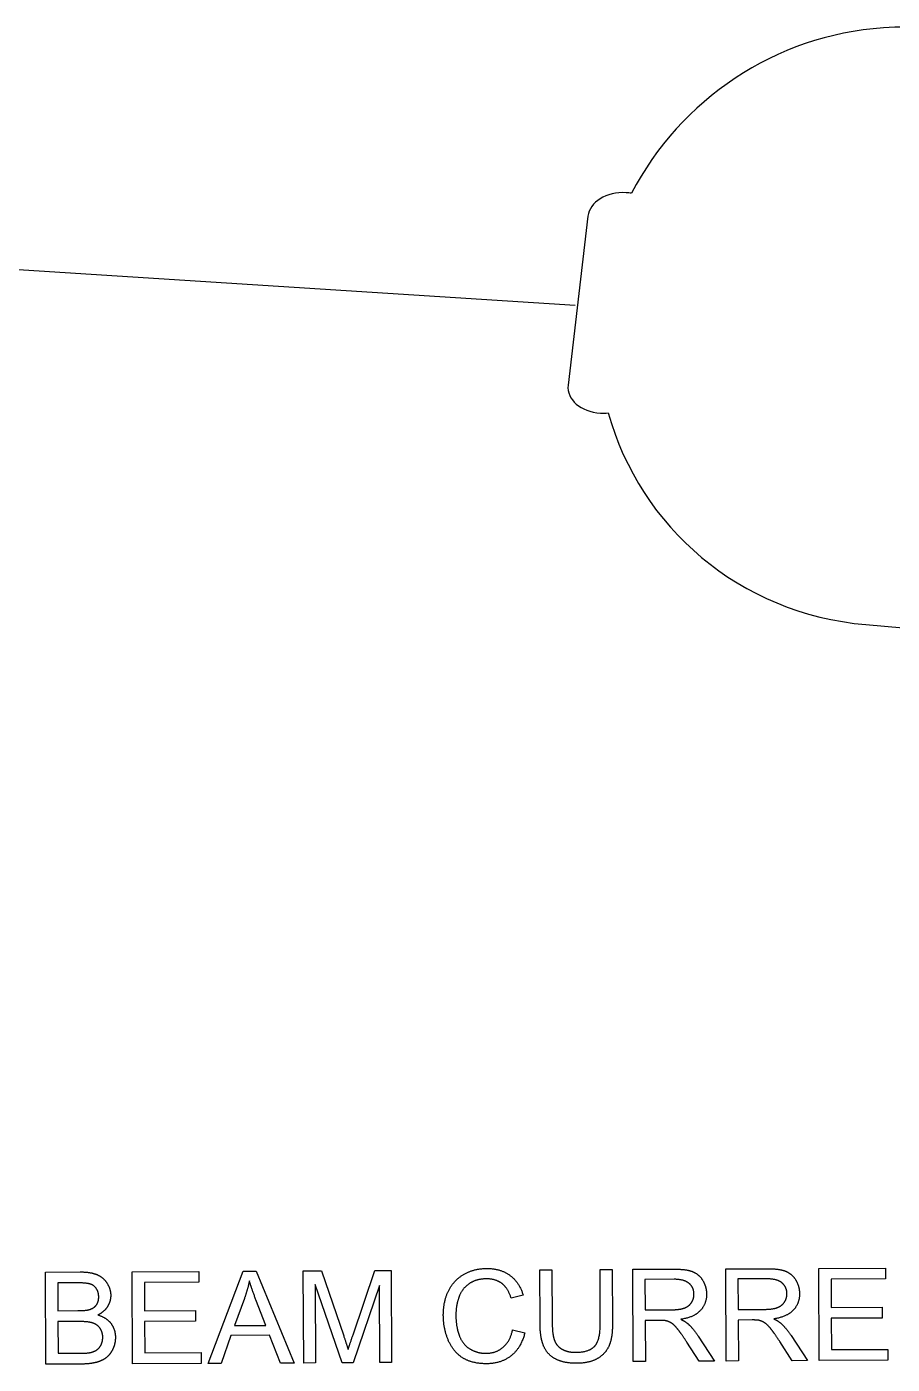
# Model space of a CAD drawing. Header units: millimetres. Extents: x 42 to 205, y 3 to 85.
# Drawn here: x 125.67 to 153.85, y 6.17 to 49.72 of the extents above; entities that cross this region are included whole.
import ezdxf

# ---------------------------------------------------------------- set-up
doc = ezdxf.new("R2010")
doc.units = ezdxf.units.MM
doc.layers.get('0').update_dxf_attribs({"linetype": 'CONTINUOUS'})

msp = doc.modelspace()

# ---------------------------------------------------------------- linework, layer by layer
for p, q in [((143.526, 40.635), (96.071, 43.673)), ((143.937, 43.545), (143.293, 38.047)), ((152.984, 30.251), (160.297, 29.622)), ((126.281, 9.168), (127.407, 9.174)), ((126.296, 6.168), (126.281, 9.168)), ((134.671, 9.208), (135.269, 9.211)), ((134.686, 6.208), (134.671, 9.208)), ((135.269, 9.211), (135.989, 7.09)), ((136.292, 7.128), (137, 9.219)), ((137, 9.219), (137.534, 9.222)), ((137.534, 9.222), (137.548, 6.222)), ((142.372, 9.245), (142.769, 9.246)), ((142.38, 7.511), (142.372, 9.245)), ((142.769, 9.246), (142.777, 7.515)), ((144.334, 9.254), (144.731, 9.256)), ((144.342, 7.523), (144.334, 9.254)), ((144.731, 9.256), (144.739, 7.522)), ((145.398, 9.259), (146.729, 9.265)), ((145.413, 6.259), (145.398, 9.259)), ((148.425, 9.273), (149.755, 9.28)), ((148.439, 6.273), (148.425, 9.273)), ((127.28, 8.819), (126.68, 8.816)), ((126.68, 8.816), (126.684, 7.909)), ((135.936, 6.214), (135.056, 8.764)), ((135.056, 8.764), (135.068, 6.21)), ((137.154, 8.731), (136.294, 6.216)), ((137.166, 6.22), (137.154, 8.731)), ((146.746, 8.934), (145.797, 8.929)), ((145.797, 8.929), (145.802, 7.937)), ((149.773, 8.948), (148.824, 8.944)), ((148.824, 8.944), (148.828, 7.951)), ((132.758, 8.311), (132.433, 7.429)), ((141.829, 8.419), (141.439, 8.325)), ((126.684, 7.909), (127.333, 7.913)), ((133.45, 7.434), (133.133, 8.263)), ((145.802, 7.937), (146.655, 7.941)), ((148.828, 7.951), (149.682, 7.955)), ((127.38, 7.559), (126.686, 7.555)), ((126.686, 7.555), (126.691, 6.524)), ((132.433, 7.429), (133.45, 7.434)), ((146.264, 7.595), (145.803, 7.593)), ((145.803, 7.593), (145.81, 6.261)), ((149.29, 7.61), (148.83, 7.607)), ((148.83, 7.607), (148.836, 6.275)), ((141.489, 7.292), (141.886, 7.194)), ((147.531, 7.086), (148.057, 6.272)), ((150.557, 7.1), (151.083, 6.286)), ((147.557, 6.269), (147.157, 6.891)), ((150.584, 6.284), (150.184, 6.906)), ((127.439, 6.174), (126.296, 6.168)), ((126.691, 6.524), (127.438, 6.528)), ((135.068, 6.21), (134.686, 6.208)), ((136.294, 6.216), (135.936, 6.214)), ((137.548, 6.222), (137.166, 6.22)), ((145.81, 6.261), (145.413, 6.259)), ((148.057, 6.272), (147.557, 6.269)), ((148.836, 6.275), (148.439, 6.273)), ((151.083, 6.286), (150.584, 6.284))]:
    msp.add_line(p, q)
for points in [[(129.115, 6.182), (129.101, 9.182), (131.27, 9.192), (131.272, 8.838), (129.5, 8.829), (129.504, 7.911), (131.164, 7.918), (131.165, 7.567), (129.506, 7.559), (129.511, 6.537), (131.352, 6.546), (131.354, 6.192)], [(131.573, 6.193), (132.711, 9.199), (133.139, 9.201), (134.381, 6.207), (133.928, 6.204), (133.574, 7.111), (132.32, 7.105), (131.995, 6.195)], [(151.468, 6.288), (151.454, 9.288), (153.623, 9.298), (153.624, 8.944), (151.852, 8.936), (151.857, 8.017), (153.516, 8.025), (153.518, 7.673), (151.858, 7.665), (151.863, 6.644), (153.705, 6.652), (153.707, 6.298)]]:
    msp.add_lwpolyline(points, close=True)
for points, degree in [([(153.556, 49.68), (150.038, 49.441), (146.939, 47.343), (145.359, 44.292)], 3), ([(155.085, 49.666), (154.569, 49.716), (154.058, 49.714), (153.556, 49.68)], 3), ([(145.183, 44.313), (144.547, 44.352), (143.991, 44.01), (143.937, 43.545)], 3), ([(145.359, 44.292), (145.3, 44.302), (145.242, 44.309), (145.183, 44.313)], 3), ([(143.293, 38.047), (143.24, 37.582), (143.708, 37.176), (144.344, 37.136)], 3), ([(144.344, 37.136), (144.433, 37.13), (144.517, 37.132), (144.602, 37.141)], 3), ([(144.602, 37.141), (145.639, 33.43), (148.869, 30.605), (152.984, 30.251)], 3), ([(127.407, 9.174), (127.751, 9.175), (127.959, 9.085)], 2), ([(139.914, 9.103), (140.243, 9.286), (140.64, 9.287)], 2), ([(140.64, 9.287), (141.091, 9.29), (141.399, 9.062)], 2), ([(146.729, 9.265), (147.13, 9.267), (147.339, 9.187)], 2), ([(147.339, 9.187), (147.548, 9.107), (147.674, 8.903)], 2), ([(149.755, 9.28), (150.156, 9.282), (150.365, 9.202)], 2), ([(150.365, 9.202), (150.574, 9.122), (150.7, 8.918)], 2), ([(127.736, 8.779), (127.603, 8.82), (127.28, 8.819)], 2), ([(127.941, 8.625), (127.869, 8.738), (127.736, 8.779)], 2), ([(127.959, 9.085), (128.167, 8.995), (128.285, 8.806)], 2), ([(128.285, 8.806), (128.404, 8.618), (128.405, 8.411)], 2), ([(132.917, 8.885), (132.861, 8.596), (132.758, 8.311)], 2), ([(133.133, 8.263), (132.988, 8.641), (132.917, 8.885)], 2), ([(139.407, 8.571), (139.584, 8.92), (139.914, 9.103)], 2), ([(140.056, 8.779), (139.825, 8.612), (139.732, 8.333)], 2), ([(140.634, 8.948), (140.288, 8.946), (140.056, 8.779)], 2), ([(141.134, 8.801), (140.935, 8.949), (140.634, 8.948)], 2), ([(141.439, 8.325), (141.333, 8.652), (141.134, 8.801)], 2), ([(141.399, 9.062), (141.707, 8.834), (141.829, 8.419)], 2), ([(147.235, 8.799), (147.08, 8.935), (146.746, 8.934)], 2), ([(147.391, 8.45), (147.39, 8.663), (147.235, 8.799)], 2), ([(147.674, 8.903), (147.799, 8.699), (147.801, 8.452)], 2), ([(150.262, 8.813), (150.107, 8.95), (149.773, 8.948)], 2), ([(150.418, 8.464), (150.417, 8.677), (150.262, 8.813)], 2), ([(150.7, 8.918), (150.826, 8.714), (150.827, 8.466)], 2), ([(127.939, 8.1), (128.015, 8.204), (128.014, 8.362)], 2), ([(128.014, 8.362), (128.014, 8.511), (127.941, 8.625)], 2), ([(128.405, 8.411), (128.406, 8.218), (128.302, 8.048)], 2), ([(139.232, 7.752), (139.229, 8.221), (139.407, 8.571)], 2), ([(139.732, 8.333), (139.639, 8.053), (139.641, 7.756)], 2), ([(147.313, 8.18), (147.392, 8.305), (147.391, 8.45)], 2), ([(147.801, 8.452), (147.802, 8.133), (147.596, 7.913)], 2), ([(150.339, 8.195), (150.419, 8.319), (150.418, 8.464)], 2), ([(150.827, 8.466), (150.829, 8.147), (150.623, 7.927)], 2), ([(127.333, 7.913), (127.597, 7.914), (127.711, 7.949)], 2), ([(127.711, 7.949), (127.863, 7.995), (127.939, 8.1)], 2), ([(128.302, 8.048), (128.199, 7.878), (127.988, 7.772)], 2), ([(146.655, 7.941), (146.927, 7.942), (147.08, 7.999)], 2), ([(147.596, 7.913), (147.391, 7.693), (146.959, 7.631)], 2), ([(147.08, 7.999), (147.234, 8.056), (147.313, 8.18)], 2), ([(149.682, 7.955), (149.954, 7.957), (150.107, 8.014)], 2), ([(150.623, 7.927), (150.417, 7.707), (149.986, 7.646)], 2), ([(150.107, 8.014), (150.26, 8.071), (150.339, 8.195)], 2), ([(127.819, 7.511), (127.666, 7.56), (127.38, 7.559)], 2), ([(128.058, 7.338), (127.972, 7.461), (127.819, 7.511)], 2), ([(127.988, 7.772), (128.261, 7.694), (128.408, 7.502)], 2), ([(128.408, 7.502), (128.555, 7.311), (128.557, 7.049)], 2), ([(139.394, 6.949), (139.234, 7.322), (139.232, 7.752)], 2), ([(139.641, 7.756), (139.643, 7.373), (139.755, 7.089)], 2), ([(142.498, 6.76), (142.382, 7.034), (142.38, 7.511)], 2), ([(142.777, 7.515), (142.779, 7.124), (142.852, 6.94)], 2), ([(144.16, 6.758), (144.345, 6.958), (144.342, 7.523)], 2), ([(144.739, 7.522), (144.742, 7.07), (144.641, 6.804)], 2), ([(146.485, 7.582), (146.417, 7.596), (146.264, 7.595)], 2), ([(146.666, 7.503), (146.577, 7.56), (146.485, 7.582)], 2), ([(146.869, 7.303), (146.756, 7.446), (146.666, 7.503)], 2), ([(146.959, 7.631), (147.117, 7.556), (147.199, 7.483)], 2), ([(147.199, 7.483), (147.374, 7.324), (147.531, 7.086)], 2), ([(149.511, 7.596), (149.444, 7.61), (149.29, 7.61)], 2), ([(149.693, 7.517), (149.604, 7.574), (149.511, 7.596)], 2), ([(149.895, 7.318), (149.782, 7.46), (149.693, 7.517)], 2), ([(149.986, 7.646), (150.144, 7.571), (150.226, 7.497)], 2), ([(150.226, 7.497), (150.401, 7.339), (150.557, 7.1)], 2), ([(128.145, 7.047), (128.145, 7.215), (128.058, 7.338)], 2), ([(128.087, 6.794), (128.146, 6.903), (128.145, 7.047)], 2), ([(128.557, 7.049), (128.558, 6.838), (128.47, 6.656)], 2), ([(135.989, 7.09), (136.089, 6.794), (136.134, 6.647)], 2), ([(136.134, 6.647), (136.185, 6.811), (136.292, 7.128)], 2), ([(139.755, 7.089), (139.868, 6.804), (140.104, 6.663)], 2), ([(141.178, 6.72), (141.409, 6.913), (141.489, 7.292)], 2), ([(141.886, 7.194), (141.764, 6.704), (141.441, 6.446)], 2), ([(147.157, 6.891), (146.982, 7.161), (146.869, 7.303)], 2), ([(150.184, 6.906), (150.009, 7.175), (149.895, 7.318)], 2), ([(127.438, 6.528), (127.63, 6.529), (127.708, 6.543)], 2), ([(127.708, 6.543), (127.845, 6.568), (127.937, 6.626)], 2), ([(127.937, 6.626), (128.028, 6.684), (128.087, 6.794)], 2), ([(128.47, 6.656), (128.381, 6.475), (128.251, 6.376)], 2), ([(139.859, 6.379), (139.554, 6.575), (139.394, 6.949)], 2), ([(140.104, 6.663), (140.34, 6.523), (140.615, 6.525)], 2), ([(140.615, 6.525), (140.948, 6.526), (141.178, 6.72)], 2), ([(142.883, 6.341), (142.614, 6.485), (142.498, 6.76)], 2), ([(142.852, 6.94), (142.926, 6.755), (143.103, 6.655)], 2), ([(143.103, 6.655), (143.281, 6.556), (143.537, 6.557)], 2), ([(143.537, 6.557), (143.975, 6.559), (144.16, 6.758)], 2), ([(144.641, 6.804), (144.54, 6.537), (144.273, 6.369)], 2), ([(127.923, 6.226), (127.726, 6.175), (127.439, 6.174)], 2), ([(128.251, 6.376), (128.12, 6.277), (127.923, 6.226)], 2), ([(140.649, 6.185), (140.164, 6.183), (139.859, 6.379)], 2), ([(141.441, 6.446), (141.118, 6.187), (140.649, 6.185)], 2), ([(143.573, 6.199), (143.152, 6.197), (142.883, 6.341)], 2), ([(144.273, 6.369), (144.007, 6.201), (143.573, 6.199)], 2)]:
    msp.add_open_spline(points, degree=degree)

doc.saveas('drawing.dxf')
